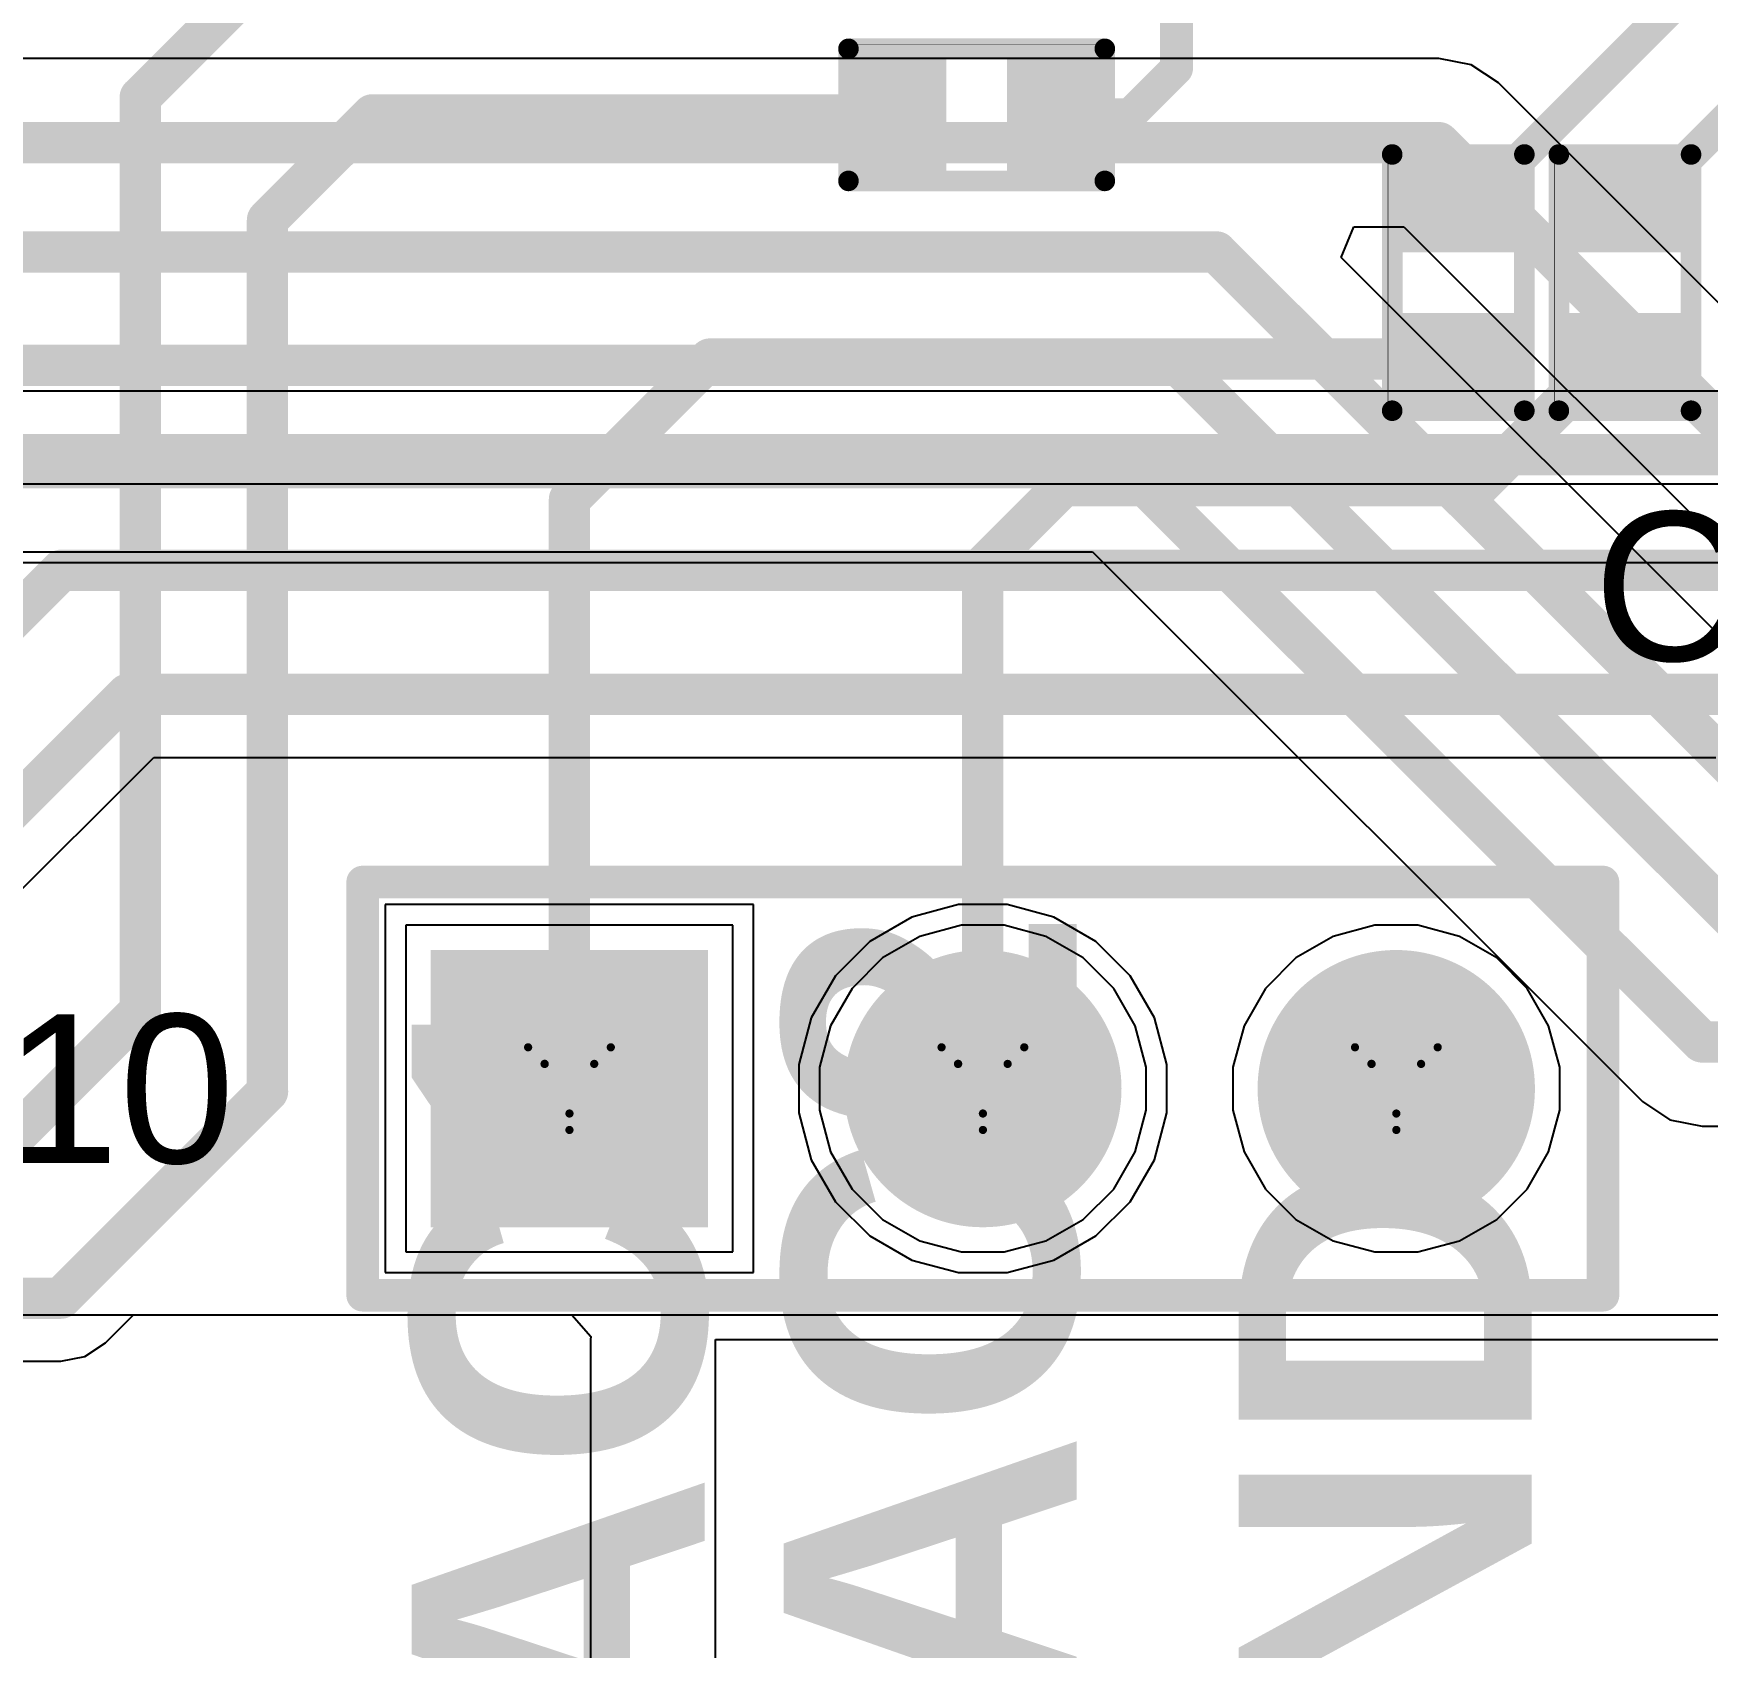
# Model space of a CAD drawing. Header units: inches. Extents: x 0 to 5379, y 0 to 5429.
# Drawn here: x 88.86 to 99.14, y 70.37 to 80.29 of the extents above; entities that cross this region are included whole.
import ezdxf

# ---------------------------------------------------------------- set-up
doc = ezdxf.new("R2010")
doc.units = ezdxf.units.IN
for name, color, linetype in [('Bottom Layer', 5, 'Continuous'), ('Bottom Solder', 6, 'Continuous'), ('Drill Drawing', 1, 'Continuous'), ('GND01', 16, 'Continuous'), ('GND02', 76, 'Continuous'), ('Multi-Layer', 9, 'Continuous'), ('Pad Holes', 156, 'Continuous'), ('PWR', 156, 'Continuous'), ('SIG 01', 90, 'Continuous'), ('Top Layer', 1, 'Continuous'), ('Top Overlay', 2, 'Continuous'), ('Top Paste', 8, 'Continuous'), ('Top Solder', 216, 'Continuous')]:
    doc.layers.add(name, color=color, linetype=linetype)
doc.styles.add('Arial', font='', dxfattribs={"height": 0.2})
doc.styles.add('Arial_Bold', font='', dxfattribs={"height": 0.2})
doc.styles.get('Arial').set_extended_font_data('Arial')
doc.styles.get('Arial_Bold').set_extended_font_data('Arial', bold=True)

# ---------------------------------------------------------------- blocks, each defined once
blk = doc.blocks.new('R___0402_706')
at = {"layer": 'Top Layer'}
for points in [[(-0.699, -0.318), (-0.699, 0.317), (-0.241, 0.317), (-0.241, -0.318)], [(0.241, -0.318), (0.241, 0.317), (0.699, 0.317), (0.699, -0.318)]]:
    blk.add_hatch(color=1, dxfattribs=at).paths.add_polyline_path(points)
at = {"layer": 'Top Paste'}
for points in [[(-0.699, -0.318), (-0.699, 0.317), (-0.241, 0.317), (-0.241, -0.318)], [(0.241, -0.318), (0.241, 0.317), (0.699, 0.317), (0.699, -0.318)]]:
    blk.add_hatch(color=8, dxfattribs=at).paths.add_polyline_path(points)
at = {"layer": 'Top Solder'}
for points in [[(-0.754, -0.373), (-0.754, 0.373), (-0.186, 0.373), (-0.186, -0.373)], [(0.186, -0.373), (0.186, 0.373), (0.754, 0.373), (0.754, -0.373)]]:
    blk.add_hatch(color=216, dxfattribs=at).paths.add_polyline_path(points)
at = {"layer": 'Top Overlay'}
for points in [[(0.787, 0.406, 0.127, 0.127, 0), (-0.787, 0.406, 0.127, 0.127, 0)], [(-0.787, -0.406, 0.127, 0.127, 0), (-0.787, 0.406, 0.127, 0.127, 0)], [(0.787, -0.406, 0.127, 0.127, 0), (0.787, 0.406, 0.127, 0.127, 0)], [(0.787, -0.406, 0.127, 0.127, 0), (-0.787, -0.406, 0.127, 0.127, 0)], [(0.813, -0.432, 0.00323, 0.00323, 0), (-0.813, -0.432, 0.00323, 0.00323, 0)]]:
    blk.add_lwpolyline(points, format="xyseb", dxfattribs=at)
for points in [[(-0.819, 0.406, 0.0635, 0.0635, 1), (-0.756, 0.406, 0.0635, 0.0635, 1)], [(-0.819, 0.406, 0.0635, 0.0635, 1), (-0.756, 0.406, 0.0635, 0.0635, 1)], [(0.756, 0.406, 0.0635, 0.0635, 1), (0.819, 0.406, 0.0635, 0.0635, 1)], [(0.756, 0.406, 0.0635, 0.0635, 1), (0.819, 0.406, 0.0635, 0.0635, 1)], [(-0.819, -0.406, 0.0635, 0.0635, 1), (-0.756, -0.406, 0.0635, 0.0635, 1)], [(-0.819, -0.406, 0.0635, 0.0635, 1), (-0.756, -0.406, 0.0635, 0.0635, 1)], [(0.756, -0.406, 0.0635, 0.0635, 1), (0.819, -0.406, 0.0635, 0.0635, 1)], [(0.756, -0.406, 0.0635, 0.0635, 1), (0.819, -0.406, 0.0635, 0.0635, 1)], [(-0.814, -0.432, 0.00161, 0.00161, 1), (-0.812, -0.432, 0.00161, 0.00161, 1)], [(0.812, -0.432, 0.00161, 0.00161, 1), (0.814, -0.432, 0.00161, 0.00161, 1)]]:
    blk.add_lwpolyline(points, format="xyseb", close=True, dxfattribs=at)
blk = doc.blocks.new('R___0402_709')
at = {"layer": 'Top Layer'}
for points in [[(-0.699, -0.318), (-0.699, 0.317), (-0.241, 0.317), (-0.241, -0.318)], [(0.241, -0.318), (0.241, 0.317), (0.699, 0.317), (0.699, -0.318)]]:
    blk.add_hatch(color=1, dxfattribs=at).paths.add_polyline_path(points)
at = {"layer": 'Top Paste'}
for points in [[(-0.699, -0.318), (-0.699, 0.317), (-0.241, 0.317), (-0.241, -0.318)], [(0.241, -0.318), (0.241, 0.317), (0.699, 0.317), (0.699, -0.318)]]:
    blk.add_hatch(color=8, dxfattribs=at).paths.add_polyline_path(points)
at = {"layer": 'Top Solder'}
for points in [[(-0.754, -0.373), (-0.754, 0.373), (-0.186, 0.373), (-0.186, -0.373)], [(0.186, -0.373), (0.186, 0.373), (0.754, 0.373), (0.754, -0.373)]]:
    blk.add_hatch(color=216, dxfattribs=at).paths.add_polyline_path(points)
at = {"layer": 'Top Overlay'}
for points in [[(0.787, 0.406, 0.127, 0.127, 0), (-0.787, 0.406, 0.127, 0.127, 0)], [(-0.787, -0.406, 0.127, 0.127, 0), (-0.787, 0.406, 0.127, 0.127, 0)], [(0.787, -0.406, 0.127, 0.127, 0), (0.787, 0.406, 0.127, 0.127, 0)], [(0.787, -0.406, 0.127, 0.127, 0), (-0.787, -0.406, 0.127, 0.127, 0)], [(0.813, -0.432, 0.00323, 0.00323, 0), (-0.813, -0.432, 0.00323, 0.00323, 0)]]:
    blk.add_lwpolyline(points, format="xyseb", dxfattribs=at)
for points in [[(-0.819, 0.406, 0.0635, 0.0635, 1), (-0.756, 0.406, 0.0635, 0.0635, 1)], [(-0.819, 0.406, 0.0635, 0.0635, 1), (-0.756, 0.406, 0.0635, 0.0635, 1)], [(0.756, 0.406, 0.0635, 0.0635, 1), (0.819, 0.406, 0.0635, 0.0635, 1)], [(0.756, 0.406, 0.0635, 0.0635, 1), (0.819, 0.406, 0.0635, 0.0635, 1)], [(-0.819, -0.406, 0.0635, 0.0635, 1), (-0.756, -0.406, 0.0635, 0.0635, 1)], [(-0.819, -0.406, 0.0635, 0.0635, 1), (-0.756, -0.406, 0.0635, 0.0635, 1)], [(0.756, -0.406, 0.0635, 0.0635, 1), (0.819, -0.406, 0.0635, 0.0635, 1)], [(0.756, -0.406, 0.0635, 0.0635, 1), (0.819, -0.406, 0.0635, 0.0635, 1)], [(-0.814, -0.432, 0.00161, 0.00161, 1), (-0.812, -0.432, 0.00161, 0.00161, 1)], [(0.812, -0.432, 0.00161, 0.00161, 1), (0.814, -0.432, 0.00161, 0.00161, 1)]]:
    blk.add_lwpolyline(points, format="xyseb", close=True, dxfattribs=at)
blk = doc.blocks.new('R___0402_711')
at = {"layer": 'Top Layer'}
for points in [[(-0.699, -0.318), (-0.699, 0.318), (-0.241, 0.318), (-0.241, -0.318)], [(0.241, -0.318), (0.241, 0.318), (0.699, 0.318), (0.699, -0.318)]]:
    blk.add_hatch(color=1, dxfattribs=at).paths.add_polyline_path(points)
at = {"layer": 'Top Paste'}
for points in [[(-0.699, -0.318), (-0.699, 0.318), (-0.241, 0.318), (-0.241, -0.318)], [(0.241, -0.318), (0.241, 0.318), (0.699, 0.318), (0.699, -0.318)]]:
    blk.add_hatch(color=8, dxfattribs=at).paths.add_polyline_path(points)
at = {"layer": 'Top Solder'}
for points in [[(-0.754, -0.373), (-0.754, 0.373), (-0.186, 0.373), (-0.186, -0.373)], [(0.186, -0.373), (0.186, 0.373), (0.754, 0.373), (0.754, -0.373)]]:
    blk.add_hatch(color=216, dxfattribs=at).paths.add_polyline_path(points)
at = {"layer": 'Top Overlay'}
for points in [[(0.787, 0.406, 0.127, 0.127, 0), (-0.787, 0.406, 0.127, 0.127, 0)], [(-0.787, 0.406, 0.127, 0.127, 0), (-0.787, -0.406, 0.127, 0.127, 0)], [(0.787, 0.406, 0.127, 0.127, 0), (0.787, -0.406, 0.127, 0.127, 0)], [(0.787, -0.406, 0.127, 0.127, 0), (-0.787, -0.406, 0.127, 0.127, 0)], [(0.813, -0.432, 0.00323, 0.00323, 0), (-0.813, -0.432, 0.00323, 0.00323, 0)]]:
    blk.add_lwpolyline(points, format="xyseb", dxfattribs=at)
for points in [[(-0.819, 0.406, 0.0635, 0.0635, 1), (-0.756, 0.406, 0.0635, 0.0635, 1)], [(-0.819, 0.406, 0.0635, 0.0635, 1), (-0.756, 0.406, 0.0635, 0.0635, 1)], [(0.756, 0.406, 0.0635, 0.0635, 1), (0.819, 0.406, 0.0635, 0.0635, 1)], [(0.756, 0.406, 0.0635, 0.0635, 1), (0.819, 0.406, 0.0635, 0.0635, 1)], [(-0.819, -0.406, 0.0635, 0.0635, 1), (-0.756, -0.406, 0.0635, 0.0635, 1)], [(-0.819, -0.406, 0.0635, 0.0635, 1), (-0.756, -0.406, 0.0635, 0.0635, 1)], [(0.756, -0.406, 0.0635, 0.0635, 1), (0.819, -0.406, 0.0635, 0.0635, 1)], [(0.756, -0.406, 0.0635, 0.0635, 1), (0.819, -0.406, 0.0635, 0.0635, 1)], [(-0.814, -0.432, 0.00161, 0.00161, 1), (-0.812, -0.432, 0.00161, 0.00161, 1)], [(0.812, -0.432, 0.00161, 0.00161, 1), (0.814, -0.432, 0.00161, 0.00161, 1)]]:
    blk.add_lwpolyline(points, format="xyseb", close=True, dxfattribs=at)
blk = doc.blocks.new('HDR1X3__825')
at = {"layer": 'Bottom Layer'}
blk.add_hatch(color=5, dxfattribs=at).paths.add_polyline_path([(-0.75, 0.75), (0.75, 0.75), (0.75, -0.75), (-0.75, -0.75)])
h = blk.add_hatch(color=5, dxfattribs=at)
edge = h.paths.add_edge_path()
edge.add_arc((2.54, 0), 0.75, 0, 360)
h = blk.add_hatch(color=5, dxfattribs=at)
edge = h.paths.add_edge_path()
edge.add_arc((5.08, 0), 0.75, 0, 360)
at = {"layer": 'Bottom Solder'}
blk.add_hatch(color=6, dxfattribs=at).paths.add_polyline_path([(-0.852, 0.852), (0.852, 0.852), (0.852, -0.852), (-0.852, -0.852)])
h = blk.add_hatch(color=6, dxfattribs=at)
edge = h.paths.add_edge_path()
edge.add_arc((2.54, 0), 0.852, 0, 360)
h = blk.add_hatch(color=6, dxfattribs=at)
edge = h.paths.add_edge_path()
edge.add_arc((5.08, 0), 0.852, 0, 360)
at = {"layer": 'GND01'}
blk.add_hatch(color=16, dxfattribs=at).paths.add_polyline_path([(-0.75, 0.75), (0.75, 0.75), (0.75, -0.75), (-0.75, -0.75)])
h = blk.add_hatch(color=16, dxfattribs=at)
edge = h.paths.add_edge_path()
edge.add_arc((2.54, 0), 0.75, 0, 360)
h = blk.add_hatch(color=16, dxfattribs=at)
edge = h.paths.add_edge_path()
edge.add_arc((5.08, 0), 0.75, 0, 360)
at = {"layer": 'GND02'}
blk.add_hatch(color=76, dxfattribs=at).paths.add_polyline_path([(-0.75, 0.75), (0.75, 0.75), (0.75, -0.75), (-0.75, -0.75)])
h = blk.add_hatch(color=76, dxfattribs=at)
edge = h.paths.add_edge_path()
edge.add_arc((2.54, 0), 0.75, 0, 360)
h = blk.add_hatch(color=76, dxfattribs=at)
edge = h.paths.add_edge_path()
edge.add_arc((5.08, 0), 0.75, 0, 360)
at = {"layer": 'Multi-Layer'}
blk.add_hatch(color=9, dxfattribs=at).paths.add_polyline_path([(-0.75, 0.75), (0.75, 0.75), (0.75, -0.75), (-0.75, -0.75)])
h = blk.add_hatch(color=9, dxfattribs=at)
edge = h.paths.add_edge_path()
edge.add_arc((2.54, 0), 0.75, 0, 360)
h = blk.add_hatch(color=9, dxfattribs=at)
edge = h.paths.add_edge_path()
edge.add_arc((5.08, 0), 0.75, 0, 360)
at = {"layer": 'Pad Holes'}
h = blk.add_hatch(color=7, dxfattribs=at)
edge = h.paths.add_edge_path()
edge.add_arc((0, 0), 0.45, 0, 360)
h = blk.add_hatch(color=7, dxfattribs=at)
edge = h.paths.add_edge_path()
edge.add_arc((2.54, 0), 0.45, 0, 360)
h = blk.add_hatch(color=7, dxfattribs=at)
edge = h.paths.add_edge_path()
edge.add_arc((5.08, 0), 0.45, 0, 360)
at = {"layer": 'PWR'}
blk.add_hatch(color=156, dxfattribs=at).paths.add_polyline_path([(-0.75, 0.75), (0.75, 0.75), (0.75, -0.75), (-0.75, -0.75)])
h = blk.add_hatch(color=156, dxfattribs=at)
edge = h.paths.add_edge_path()
edge.add_arc((2.54, 0), 0.75, 0, 360)
h = blk.add_hatch(color=156, dxfattribs=at)
edge = h.paths.add_edge_path()
edge.add_arc((5.08, 0), 0.75, 0, 360)
at = {"layer": 'SIG 01'}
blk.add_hatch(color=90, dxfattribs=at).paths.add_polyline_path([(-0.75, 0.75), (0.75, 0.75), (0.75, -0.75), (-0.75, -0.75)])
h = blk.add_hatch(color=90, dxfattribs=at)
edge = h.paths.add_edge_path()
edge.add_arc((2.54, 0), 0.75, 0, 360)
h = blk.add_hatch(color=90, dxfattribs=at)
edge = h.paths.add_edge_path()
edge.add_arc((5.08, 0), 0.75, 0, 360)
at = {"layer": 'Top Layer'}
blk.add_hatch(color=1, dxfattribs=at).paths.add_polyline_path([(-0.75, 0.75), (0.75, 0.75), (0.75, -0.75), (-0.75, -0.75)])
h = blk.add_hatch(color=1, dxfattribs=at)
edge = h.paths.add_edge_path()
edge.add_arc((2.54, 0), 0.75, 0, 360)
h = blk.add_hatch(color=1, dxfattribs=at)
edge = h.paths.add_edge_path()
edge.add_arc((5.08, 0), 0.75, 0, 360)
at = {"layer": 'Top Solder'}
blk.add_hatch(color=216, dxfattribs=at).paths.add_polyline_path([(-0.852, 0.852), (0.852, 0.852), (0.852, -0.852), (-0.852, -0.852)])
h = blk.add_hatch(color=216, dxfattribs=at)
edge = h.paths.add_edge_path()
edge.add_arc((2.54, 0), 0.852, 0, 360)
h = blk.add_hatch(color=216, dxfattribs=at)
edge = h.paths.add_edge_path()
edge.add_arc((5.08, 0), 0.852, 0, 360)
at = {"layer": 'Top Overlay'}
for points in [[(-1.27, 1.27, 0.2, 0.2, 0), (6.35, 1.27, 0.2, 0.2, 0)], [(-1.27, -1.27, 0.2, 0.2, 0), (-1.27, 1.27, 0.2, 0.2, 0)], [(6.35, -1.27, 0.2, 0.2, 0), (6.35, 1.27, 0.2, 0.2, 0)], [(-1.27, -1.27, 0.2, 0.2, 0), (6.35, -1.27, 0.2, 0.2, 0)]]:
    blk.add_lwpolyline(points, format="xyseb", dxfattribs=at)
for points in [[(-1.32, 1.27, 0.1, 0.1, 1), (-1.22, 1.27, 0.1, 0.1, 1)], [(-1.32, 1.27, 0.1, 0.1, 1), (-1.22, 1.27, 0.1, 0.1, 1)], [(6.3, 1.27, 0.1, 0.1, 1), (6.4, 1.27, 0.1, 0.1, 1)], [(6.3, 1.27, 0.1, 0.1, 1), (6.4, 1.27, 0.1, 0.1, 1)], [(-1.32, -1.27, 0.1, 0.1, 1), (-1.22, -1.27, 0.1, 0.1, 1)], [(-1.32, -1.27, 0.1, 0.1, 1), (-1.22, -1.27, 0.1, 0.1, 1)], [(6.3, -1.27, 0.1, 0.1, 1), (6.4, -1.27, 0.1, 0.1, 1)], [(6.3, -1.27, 0.1, 0.1, 1), (6.4, -1.27, 0.1, 0.1, 1)]]:
    blk.add_lwpolyline(points, format="xyseb", close=True, dxfattribs=at)

msp = doc.modelspace()

# ---------------------------------------------------------------- linework, layer by layer
at = {"layer": 'Bottom Layer'}
for p, q in [((99.849, 78.091), (88.65, 78.091)), ((86.914, 73.157), (89.598, 75.841)), ((89.598, 75.841), (99.196, 75.841)), ((93.156, 74.809), (91.148, 74.809)), ((91.148, 74.809), (91.148, 72.801)), ((93.156, 72.801), (93.156, 74.809)), ((94.56, 74.809), (94.305, 74.74)), ((94.824, 74.809), (94.56, 74.809)), ((95.08, 74.74), (94.824, 74.809)), ((94.305, 74.74), (94.076, 74.608)), ((95.309, 74.608), (95.08, 74.74)), ((94.076, 74.608), (93.889, 74.421)), ((95.496, 74.421), (95.309, 74.608)), ((93.889, 74.421), (93.757, 74.192)), ((95.628, 74.192), (95.496, 74.421)), ((93.757, 74.192), (93.688, 73.937)), ((95.696, 73.937), (95.628, 74.192)), ((93.688, 73.937), (93.688, 73.673)), ((95.696, 73.673), (95.696, 73.937)), ((93.688, 73.673), (93.757, 73.417)), ((95.628, 73.417), (95.696, 73.673)), ((93.757, 73.417), (93.889, 73.188)), ((95.496, 73.188), (95.628, 73.417)), ((93.889, 73.188), (94.076, 73.001)), ((95.309, 73.001), (95.496, 73.188)), ((94.076, 73.001), (94.305, 72.869)), ((95.08, 72.869), (95.309, 73.001)), ((94.305, 72.869), (94.56, 72.801)), ((94.824, 72.801), (95.08, 72.869)), ((91.148, 72.801), (93.156, 72.801)), ((94.56, 72.801), (94.824, 72.801))]:
    msp.add_line(p, q, dxfattribs=at)
for points in [[(88.65, 77.702, 0.254, 0.254, 0), (100.01, 77.702, 0.254, 0.254, 0)], [(86.131, 74.092, 0.254, 0.254, 0), (89.031, 76.991, 0.254, 0.254, 0)], [(89.031, 76.991, 0.254, 0.254, 0), (100.373, 76.991, 0.254, 0.254, 0)], [(86.639, 73.431, 0.254, 0.254, 0), (89.437, 76.229, 0.254, 0.254, 0)], [(89.437, 76.229, 0.254, 0.254, 0), (100.611, 76.229, 0.254, 0.254, 0)]]:
    msp.add_lwpolyline(points, format="xyseb", dxfattribs=at)
for points in [[(88.967, 76.991, 0.127, 0.127, 1), (89.094, 76.991, 0.127, 0.127, 1)], [(88.967, 76.991, 0.127, 0.127, 1), (89.094, 76.991, 0.127, 0.127, 1)], [(89.374, 76.229, 0.127, 0.127, 1), (89.501, 76.229, 0.127, 0.127, 1)], [(89.374, 76.229, 0.127, 0.127, 1), (89.501, 76.229, 0.127, 0.127, 1)]]:
    msp.add_lwpolyline(points, format="xyseb", close=True, dxfattribs=at)
at = {"layer": 'Drill Drawing'}
for points in [[(91.898, 74.059, 0.0508, 0.0508, 0), (92.406, 74.059, 0.0508, 0.0508, 0)], [(91.898, 74.059, 0.0508, 0.0508, 0), (92.152, 73.551, 0.0508, 0.0508, 0)], [(92.152, 73.551, 0.0508, 0.0508, 0), (92.406, 74.059, 0.0508, 0.0508, 0)], [(94.438, 74.059, 0.0508, 0.0508, 0), (94.946, 74.059, 0.0508, 0.0508, 0)], [(94.438, 74.059, 0.0508, 0.0508, 0), (94.692, 73.551, 0.0508, 0.0508, 0)], [(94.692, 73.551, 0.0508, 0.0508, 0), (94.946, 74.059, 0.0508, 0.0508, 0)], [(96.978, 74.059, 0.0508, 0.0508, 0), (97.486, 74.059, 0.0508, 0.0508, 0)], [(96.978, 74.059, 0.0508, 0.0508, 0), (97.232, 73.551, 0.0508, 0.0508, 0)], [(97.232, 73.551, 0.0508, 0.0508, 0), (97.486, 74.059, 0.0508, 0.0508, 0)], [(92, 73.957, 0.0508, 0.0508, 0), (92.305, 73.957, 0.0508, 0.0508, 0)], [(92, 73.957, 0.0508, 0.0508, 0), (92.152, 73.652, 0.0508, 0.0508, 0)], [(92.152, 73.652, 0.0508, 0.0508, 0), (92.305, 73.957, 0.0508, 0.0508, 0)], [(94.54, 73.957, 0.0508, 0.0508, 0), (94.845, 73.957, 0.0508, 0.0508, 0)], [(94.54, 73.957, 0.0508, 0.0508, 0), (94.692, 73.652, 0.0508, 0.0508, 0)], [(94.692, 73.652, 0.0508, 0.0508, 0), (94.845, 73.957, 0.0508, 0.0508, 0)], [(97.08, 73.957, 0.0508, 0.0508, 0), (97.385, 73.957, 0.0508, 0.0508, 0)], [(97.08, 73.957, 0.0508, 0.0508, 0), (97.232, 73.652, 0.0508, 0.0508, 0)], [(97.232, 73.652, 0.0508, 0.0508, 0), (97.385, 73.957, 0.0508, 0.0508, 0)]]:
    msp.add_lwpolyline(points, format="xyseb", dxfattribs=at)
for points in [[(91.886, 74.059, 0.0254, 0.0254, 1), (91.911, 74.059, 0.0254, 0.0254, 1)], [(91.886, 74.059, 0.0254, 0.0254, 1), (91.911, 74.059, 0.0254, 0.0254, 1)], [(92.394, 74.059, 0.0254, 0.0254, 1), (92.419, 74.059, 0.0254, 0.0254, 1)], [(92.394, 74.059, 0.0254, 0.0254, 1), (92.419, 74.059, 0.0254, 0.0254, 1)], [(94.426, 74.059, 0.0254, 0.0254, 1), (94.451, 74.059, 0.0254, 0.0254, 1)], [(94.426, 74.059, 0.0254, 0.0254, 1), (94.451, 74.059, 0.0254, 0.0254, 1)], [(94.934, 74.059, 0.0254, 0.0254, 1), (94.959, 74.059, 0.0254, 0.0254, 1)], [(94.934, 74.059, 0.0254, 0.0254, 1), (94.959, 74.059, 0.0254, 0.0254, 1)], [(96.966, 74.059, 0.0254, 0.0254, 1), (96.991, 74.059, 0.0254, 0.0254, 1)], [(96.966, 74.059, 0.0254, 0.0254, 1), (96.991, 74.059, 0.0254, 0.0254, 1)], [(97.474, 74.059, 0.0254, 0.0254, 1), (97.499, 74.059, 0.0254, 0.0254, 1)], [(97.474, 74.059, 0.0254, 0.0254, 1), (97.499, 74.059, 0.0254, 0.0254, 1)], [(91.987, 73.957, 0.0254, 0.0254, 1), (92.013, 73.957, 0.0254, 0.0254, 1)], [(91.987, 73.957, 0.0254, 0.0254, 1), (92.013, 73.957, 0.0254, 0.0254, 1)], [(92.292, 73.957, 0.0254, 0.0254, 1), (92.317, 73.957, 0.0254, 0.0254, 1)], [(92.292, 73.957, 0.0254, 0.0254, 1), (92.317, 73.957, 0.0254, 0.0254, 1)], [(94.527, 73.957, 0.0254, 0.0254, 1), (94.553, 73.957, 0.0254, 0.0254, 1)], [(94.527, 73.957, 0.0254, 0.0254, 1), (94.553, 73.957, 0.0254, 0.0254, 1)], [(94.832, 73.957, 0.0254, 0.0254, 1), (94.857, 73.957, 0.0254, 0.0254, 1)], [(94.832, 73.957, 0.0254, 0.0254, 1), (94.857, 73.957, 0.0254, 0.0254, 1)], [(97.067, 73.957, 0.0254, 0.0254, 1), (97.093, 73.957, 0.0254, 0.0254, 1)], [(97.067, 73.957, 0.0254, 0.0254, 1), (97.093, 73.957, 0.0254, 0.0254, 1)], [(97.372, 73.957, 0.0254, 0.0254, 1), (97.397, 73.957, 0.0254, 0.0254, 1)], [(97.372, 73.957, 0.0254, 0.0254, 1), (97.397, 73.957, 0.0254, 0.0254, 1)], [(92.14, 73.652, 0.0254, 0.0254, 1), (92.165, 73.652, 0.0254, 0.0254, 1)], [(92.14, 73.652, 0.0254, 0.0254, 1), (92.165, 73.652, 0.0254, 0.0254, 1)], [(94.68, 73.652, 0.0254, 0.0254, 1), (94.705, 73.652, 0.0254, 0.0254, 1)], [(94.68, 73.652, 0.0254, 0.0254, 1), (94.705, 73.652, 0.0254, 0.0254, 1)], [(97.22, 73.652, 0.0254, 0.0254, 1), (97.245, 73.652, 0.0254, 0.0254, 1)], [(97.22, 73.652, 0.0254, 0.0254, 1), (97.245, 73.652, 0.0254, 0.0254, 1)], [(92.14, 73.551, 0.0254, 0.0254, 1), (92.165, 73.551, 0.0254, 0.0254, 1)], [(92.14, 73.551, 0.0254, 0.0254, 1), (92.165, 73.551, 0.0254, 0.0254, 1)], [(94.68, 73.551, 0.0254, 0.0254, 1), (94.705, 73.551, 0.0254, 0.0254, 1)], [(94.68, 73.551, 0.0254, 0.0254, 1), (94.705, 73.551, 0.0254, 0.0254, 1)], [(97.22, 73.551, 0.0254, 0.0254, 1), (97.245, 73.551, 0.0254, 0.0254, 1)], [(97.22, 73.551, 0.0254, 0.0254, 1), (97.245, 73.551, 0.0254, 0.0254, 1)]]:
    msp.add_lwpolyline(points, format="xyseb", close=True, dxfattribs=at)
at = {"layer": 'GND01'}
for p, q in [((93.156, 74.809), (91.148, 74.809)), ((91.148, 74.809), (91.148, 72.801)), ((93.156, 72.801), (93.156, 74.809)), ((94.56, 74.809), (94.305, 74.74)), ((94.824, 74.809), (94.56, 74.809)), ((95.08, 74.74), (94.824, 74.809)), ((94.305, 74.74), (94.076, 74.608)), ((95.309, 74.608), (95.08, 74.74)), ((94.076, 74.608), (93.889, 74.421)), ((95.496, 74.421), (95.309, 74.608)), ((93.889, 74.421), (93.757, 74.192)), ((95.628, 74.192), (95.496, 74.421)), ((93.757, 74.192), (93.688, 73.937)), ((95.696, 73.937), (95.628, 74.192)), ((93.688, 73.937), (93.688, 73.673)), ((95.696, 73.673), (95.696, 73.937)), ((93.688, 73.673), (93.757, 73.417)), ((95.628, 73.417), (95.696, 73.673)), ((93.757, 73.417), (93.889, 73.188)), ((95.496, 73.188), (95.628, 73.417)), ((93.889, 73.188), (94.076, 73.001)), ((95.309, 73.001), (95.496, 73.188)), ((94.076, 73.001), (94.305, 72.869)), ((95.08, 72.869), (95.309, 73.001)), ((94.305, 72.869), (94.56, 72.801)), ((94.824, 72.801), (95.08, 72.869)), ((91.148, 72.801), (93.156, 72.801)), ((94.56, 72.801), (94.824, 72.801))]:
    msp.add_line(p, q, dxfattribs=at)
at = {"layer": 'GND02'}
for p, q in [((93.156, 74.809), (91.148, 74.809)), ((91.148, 74.809), (91.148, 72.801)), ((93.156, 72.801), (93.156, 74.809)), ((94.56, 74.809), (94.305, 74.74)), ((94.824, 74.809), (94.56, 74.809)), ((95.08, 74.74), (94.824, 74.809)), ((94.305, 74.74), (94.076, 74.608)), ((95.309, 74.608), (95.08, 74.74)), ((94.076, 74.608), (93.889, 74.421)), ((95.496, 74.421), (95.309, 74.608)), ((93.889, 74.421), (93.757, 74.192)), ((95.628, 74.192), (95.496, 74.421)), ((93.757, 74.192), (93.688, 73.937)), ((95.696, 73.937), (95.628, 74.192)), ((93.688, 73.937), (93.688, 73.673)), ((95.696, 73.673), (95.696, 73.937)), ((93.688, 73.673), (93.757, 73.417)), ((95.628, 73.417), (95.696, 73.673)), ((93.757, 73.417), (93.889, 73.188)), ((95.496, 73.188), (95.628, 73.417)), ((93.889, 73.188), (94.076, 73.001)), ((95.309, 73.001), (95.496, 73.188)), ((94.076, 73.001), (94.305, 72.869)), ((95.08, 72.869), (95.309, 73.001)), ((94.305, 72.869), (94.56, 72.801)), ((94.824, 72.801), (95.08, 72.869)), ((91.148, 72.801), (93.156, 72.801)), ((94.56, 72.801), (94.824, 72.801))]:
    msp.add_line(p, q, dxfattribs=at)
at = {"layer": 'PWR'}
for p, q in [((109.822, 77.521), (60.071, 77.521)), ((80.185, 77.038), (103.462, 77.038)), ((93.156, 74.809), (91.148, 74.809)), ((91.148, 74.809), (91.148, 72.801)), ((93.156, 72.801), (93.156, 74.809)), ((94.56, 74.809), (94.305, 74.74)), ((94.824, 74.809), (94.56, 74.809)), ((95.08, 74.74), (94.824, 74.809)), ((97.1, 74.809), (96.845, 74.74)), ((97.364, 74.809), (97.1, 74.809)), ((97.62, 74.74), (97.364, 74.809)), ((94.305, 74.74), (94.076, 74.608)), ((95.309, 74.608), (95.08, 74.74)), ((96.845, 74.74), (96.616, 74.608)), ((97.849, 74.608), (97.62, 74.74)), ((94.076, 74.608), (93.889, 74.421)), ((95.496, 74.421), (95.309, 74.608)), ((96.616, 74.608), (96.429, 74.421)), ((98.036, 74.421), (97.849, 74.608)), ((93.889, 74.421), (93.757, 74.192)), ((95.628, 74.192), (95.496, 74.421)), ((96.429, 74.421), (96.297, 74.192)), ((98.168, 74.192), (98.036, 74.421)), ((93.757, 74.192), (93.688, 73.937)), ((95.696, 73.937), (95.628, 74.192)), ((96.297, 74.192), (96.228, 73.937)), ((98.236, 73.937), (98.168, 74.192)), ((93.688, 73.937), (93.688, 73.673)), ((95.696, 73.673), (95.696, 73.937)), ((96.228, 73.937), (96.228, 73.673)), ((98.236, 73.673), (98.236, 73.937)), ((93.688, 73.673), (93.757, 73.417)), ((95.628, 73.417), (95.696, 73.673)), ((96.228, 73.673), (96.297, 73.417)), ((98.168, 73.417), (98.236, 73.673)), ((93.757, 73.417), (93.889, 73.188)), ((95.496, 73.188), (95.628, 73.417)), ((96.297, 73.417), (96.429, 73.188)), ((98.036, 73.188), (98.168, 73.417)), ((93.889, 73.188), (94.076, 73.001)), ((95.309, 73.001), (95.496, 73.188)), ((96.429, 73.188), (96.616, 73.001)), ((97.849, 73.001), (98.036, 73.188)), ((94.076, 73.001), (94.305, 72.869)), ((95.08, 72.869), (95.309, 73.001)), ((96.616, 73.001), (96.845, 72.869)), ((97.62, 72.869), (97.849, 73.001)), ((94.305, 72.869), (94.56, 72.801)), ((94.824, 72.801), (95.08, 72.869)), ((96.845, 72.869), (97.1, 72.801)), ((97.364, 72.801), (97.62, 72.869)), ((91.148, 72.801), (93.156, 72.801)), ((94.56, 72.801), (94.824, 72.801)), ((97.1, 72.801), (97.364, 72.801))]:
    msp.add_line(p, q, dxfattribs=at)
at = {"layer": 'SIG 01'}
for p, q in [((97.494, 80.137), (60.632, 80.137)), ((97.692, 80.098), (97.494, 80.137)), ((97.86, 79.986), (97.692, 80.098)), ((102.29, 75.556), (97.86, 79.986)), ((96.893, 78.914), (96.971, 79.101)), ((96.971, 79.101), (97.279, 79.101)), ((97.279, 79.101), (100.327, 76.054)), ((99.839, 75.968), (96.893, 78.914)), ((80.321, 77.104), (95.366, 77.104)), ((95.366, 77.104), (98.745, 73.726)), ((93.283, 74.936), (91.021, 74.936)), ((91.021, 74.936), (91.021, 72.674)), ((93.283, 72.674), (93.283, 74.936)), ((94.543, 74.936), (94.256, 74.859)), ((94.841, 74.936), (94.543, 74.936)), ((95.129, 74.859), (94.841, 74.936)), ((94.256, 74.859), (93.998, 74.71)), ((95.387, 74.71), (95.129, 74.859)), ((93.998, 74.71), (93.787, 74.499)), ((95.597, 74.499), (95.387, 74.71)), ((93.787, 74.499), (93.638, 74.241)), ((95.746, 74.241), (95.597, 74.499)), ((93.638, 74.241), (93.561, 73.954)), ((95.823, 73.954), (95.746, 74.241)), ((93.561, 73.954), (93.561, 73.656)), ((95.823, 73.656), (95.823, 73.954)), ((93.561, 73.656), (93.638, 73.368)), ((95.746, 73.368), (95.823, 73.656)), ((98.745, 73.726), (98.913, 73.613)), ((98.913, 73.613), (99.111, 73.574)), ((99.111, 73.574), (100.331, 73.574)), ((93.638, 73.368), (93.787, 73.11)), ((95.597, 73.11), (95.746, 73.368)), ((93.787, 73.11), (93.998, 72.9)), ((95.387, 72.9), (95.597, 73.11)), ((93.998, 72.9), (94.256, 72.751)), ((95.129, 72.751), (95.387, 72.9)), ((94.256, 72.751), (94.543, 72.674)), ((94.841, 72.674), (95.129, 72.751)), ((91.021, 72.674), (93.283, 72.674)), ((94.543, 72.674), (94.841, 72.674))]:
    msp.add_line(p, q, dxfattribs=at)
for points in [[(60.632, 79.619, 0.254, 0.254, 0), (97.494, 79.619, 0.254, 0.254, 0)], [(97.494, 79.619, 0.254, 0.254, 0), (101.924, 75.189, 0.254, 0.254, 0)], [(62.107, 78.947, 0.254, 0.254, 0), (96.127, 78.947, 0.254, 0.254, 0)], [(96.127, 78.947, 0.254, 0.254, 0), (99.662, 75.413, 0.254, 0.254, 0)], [(67.456, 78.251, 0.254, 0.254, 0), (95.894, 78.251, 0.254, 0.254, 0)], [(95.894, 78.251, 0.254, 0.254, 0), (99.438, 74.708, 0.254, 0.254, 0)], [(77.382, 77.622, 0.254, 0.254, 0), (95.58, 77.622, 0.254, 0.254, 0)], [(95.58, 77.622, 0.254, 0.254, 0), (99.111, 74.092, 0.254, 0.254, 0)], [(99.111, 74.092, 0.254, 0.254, 0), (100.331, 74.092, 0.254, 0.254, 0)]]:
    msp.add_lwpolyline(points, format="xyseb", dxfattribs=at)
for points in [[(97.43, 79.619, 0.127, 0.127, 1), (97.557, 79.619, 0.127, 0.127, 1)], [(97.43, 79.619, 0.127, 0.127, 1), (97.557, 79.619, 0.127, 0.127, 1)], [(96.064, 78.947, 0.127, 0.127, 1), (96.191, 78.947, 0.127, 0.127, 1)], [(96.064, 78.947, 0.127, 0.127, 1), (96.191, 78.947, 0.127, 0.127, 1)], [(95.831, 78.251, 0.127, 0.127, 1), (95.958, 78.251, 0.127, 0.127, 1)], [(95.831, 78.251, 0.127, 0.127, 1), (95.958, 78.251, 0.127, 0.127, 1)], [(95.517, 77.622, 0.127, 0.127, 1), (95.644, 77.622, 0.127, 0.127, 1)], [(95.517, 77.622, 0.127, 0.127, 1), (95.644, 77.622, 0.127, 0.127, 1)], [(99.047, 74.092, 0.127, 0.127, 1), (99.174, 74.092, 0.127, 0.127, 1)], [(99.047, 74.092, 0.127, 0.127, 1), (99.174, 74.092, 0.127, 0.127, 1)]]:
    msp.add_lwpolyline(points, format="xyseb", close=True, dxfattribs=at)
at = {"layer": 'Top Layer'}
for p, q in [((0.381, 72.415), (350, 72.415)), ((89.302, 72.242), (89.475, 72.415)), ((89.475, 72.415), (92.166, 72.415)), ((92.166, 72.415), (92.283, 72.282)), ((89.176, 72.158), (89.302, 72.242)), ((92.283, 72.282), (92.281, 72.263)), ((92.281, 72.263), (92.281, 64.948)), ((93.049, 72.227), (93.049, 72.263)), ((93.049, 72.263), (118.999, 72.263)), ((93.049, 64.998), (93.049, 72.227)), ((67.04, 72.129), (89.027, 72.129)), ((89.027, 72.129), (89.176, 72.158))]:
    msp.add_line(p, q, dxfattribs=at)
for points in [[(97.702, 79.229, 0.203, 0.203, 0), (99.768, 81.295, 0.203, 0.203, 0)], [(89.516, 79.898, 0.254, 0.254, 0), (90.408, 80.791, 0.254, 0.254, 0)], [(95.881, 80.074, 0.203, 0.203, 0), (95.881, 80.754, 0.203, 0.203, 0)], [(98.726, 79.229, 0.203, 0.203, 0), (100.268, 80.771, 0.203, 0.203, 0)], [(95.597, 79.79, 0.203, 0.203, 0), (95.881, 80.074, 0.203, 0.203, 0)], [(89.516, 74.283, 0.254, 0.254, 0), (89.516, 79.898, 0.254, 0.254, 0)], [(90.297, 79.144, 0.254, 0.254, 0), (90.943, 79.79, 0.254, 0.254, 0)], [(90.943, 79.79, 0.254, 0.254, 0), (94.184, 79.79, 0.254, 0.254, 0)], [(95.124, 79.79, 0.203, 0.203, 0), (95.597, 79.79, 0.203, 0.203, 0)], [(98.637, 79.229, 0.203, 0.203, 0), (98.726, 79.229, 0.203, 0.203, 0)], [(90.297, 73.787, 0.254, 0.254, 0), (90.297, 79.144, 0.254, 0.254, 0)], [(92.152, 77.426, 0.254, 0.254, 0), (93.016, 78.289, 0.254, 0.254, 0)], [(93.016, 78.289, 0.254, 0.254, 0), (97.613, 78.289, 0.254, 0.254, 0)], [(98.536, 78.188, 0.254, 0.254, 0), (98.637, 78.289, 0.254, 0.254, 0)], [(97.739, 77.51, 0.254, 0.254, 0), (98.417, 78.188, 0.254, 0.254, 0)], [(98.417, 78.188, 0.254, 0.254, 0), (98.536, 78.188, 0.254, 0.254, 0)], [(92.152, 73.805, 0.254, 0.254, 0), (92.152, 77.426, 0.254, 0.254, 0)], [(94.692, 77.014, 0.254, 0.254, 0), (95.188, 77.51, 0.254, 0.254, 0)], [(95.188, 77.51, 0.254, 0.254, 0), (97.739, 77.51, 0.254, 0.254, 0)], [(94.692, 73.805, 0.254, 0.254, 0), (94.692, 77.014, 0.254, 0.254, 0)], [(88.384, 73.151, 0.254, 0.254, 0), (89.516, 74.283, 0.254, 0.254, 0)], [(89.027, 72.517, 0.254, 0.254, 0), (90.297, 73.787, 0.254, 0.254, 0)], [(67.04, 72.517, 0.254, 0.254, 0), (89.027, 72.517, 0.254, 0.254, 0)]]:
    msp.add_lwpolyline(points, format="xyseb", dxfattribs=at)
for points in [[(95.83, 80.074, 0.102, 0.102, 1), (95.932, 80.074, 0.102, 0.102, 1)], [(95.83, 80.074, 0.102, 0.102, 1), (95.932, 80.074, 0.102, 0.102, 1)], [(89.452, 79.898, 0.127, 0.127, 1), (89.579, 79.898, 0.127, 0.127, 1)], [(89.452, 79.898, 0.127, 0.127, 1), (89.579, 79.898, 0.127, 0.127, 1)], [(90.879, 79.79, 0.127, 0.127, 1), (91.006, 79.79, 0.127, 0.127, 1)], [(90.879, 79.79, 0.127, 0.127, 1), (91.006, 79.79, 0.127, 0.127, 1)], [(94.121, 79.79, 0.127, 0.127, 1), (94.248, 79.79, 0.127, 0.127, 1)], [(95.073, 79.79, 0.102, 0.102, 1), (95.175, 79.79, 0.102, 0.102, 1)], [(95.547, 79.79, 0.102, 0.102, 1), (95.648, 79.79, 0.102, 0.102, 1)], [(95.547, 79.79, 0.102, 0.102, 1), (95.648, 79.79, 0.102, 0.102, 1)], [(97.651, 79.229, 0.102, 0.102, 1), (97.753, 79.229, 0.102, 0.102, 1)], [(98.587, 79.229, 0.102, 0.102, 1), (98.688, 79.229, 0.102, 0.102, 1)], [(98.676, 79.229, 0.102, 0.102, 1), (98.777, 79.229, 0.102, 0.102, 1)], [(98.676, 79.229, 0.102, 0.102, 1), (98.777, 79.229, 0.102, 0.102, 1)], [(90.234, 79.144, 0.127, 0.127, 1), (90.361, 79.144, 0.127, 0.127, 1)], [(90.234, 79.144, 0.127, 0.127, 1), (90.361, 79.144, 0.127, 0.127, 1)], [(92.952, 78.289, 0.127, 0.127, 1), (93.079, 78.289, 0.127, 0.127, 1)], [(92.952, 78.289, 0.127, 0.127, 1), (93.079, 78.289, 0.127, 0.127, 1)], [(97.55, 78.289, 0.127, 0.127, 1), (97.677, 78.289, 0.127, 0.127, 1)], [(98.574, 78.289, 0.127, 0.127, 1), (98.701, 78.289, 0.127, 0.127, 1)], [(98.353, 78.188, 0.127, 0.127, 1), (98.48, 78.188, 0.127, 0.127, 1)], [(98.353, 78.188, 0.127, 0.127, 1), (98.48, 78.188, 0.127, 0.127, 1)], [(98.472, 78.188, 0.127, 0.127, 1), (98.599, 78.188, 0.127, 0.127, 1)], [(98.472, 78.188, 0.127, 0.127, 1), (98.599, 78.188, 0.127, 0.127, 1)], [(92.089, 77.426, 0.127, 0.127, 1), (92.216, 77.426, 0.127, 0.127, 1)], [(92.089, 77.426, 0.127, 0.127, 1), (92.216, 77.426, 0.127, 0.127, 1)], [(95.125, 77.51, 0.127, 0.127, 1), (95.252, 77.51, 0.127, 0.127, 1)], [(95.125, 77.51, 0.127, 0.127, 1), (95.252, 77.51, 0.127, 0.127, 1)], [(97.676, 77.51, 0.127, 0.127, 1), (97.803, 77.51, 0.127, 0.127, 1)], [(97.676, 77.51, 0.127, 0.127, 1), (97.803, 77.51, 0.127, 0.127, 1)], [(94.629, 77.014, 0.127, 0.127, 1), (94.756, 77.014, 0.127, 0.127, 1)], [(94.629, 77.014, 0.127, 0.127, 1), (94.756, 77.014, 0.127, 0.127, 1)], [(89.452, 74.283, 0.127, 0.127, 1), (89.579, 74.283, 0.127, 0.127, 1)], [(89.452, 74.283, 0.127, 0.127, 1), (89.579, 74.283, 0.127, 0.127, 1)], [(90.234, 73.787, 0.127, 0.127, 1), (90.361, 73.787, 0.127, 0.127, 1)], [(90.234, 73.787, 0.127, 0.127, 1), (90.361, 73.787, 0.127, 0.127, 1)], [(92.089, 73.805, 0.127, 0.127, 1), (92.216, 73.805, 0.127, 0.127, 1)], [(94.629, 73.805, 0.127, 0.127, 1), (94.756, 73.805, 0.127, 0.127, 1)], [(88.963, 72.517, 0.127, 0.127, 1), (89.09, 72.517, 0.127, 0.127, 1)], [(88.963, 72.517, 0.127, 0.127, 1), (89.09, 72.517, 0.127, 0.127, 1)]]:
    msp.add_lwpolyline(points, format="xyseb", close=True, dxfattribs=at)

# ---------------------------------------------------------------- block references
for name, p, rotation in [('R___0402_711', (94.654, 79.79), 180), ('R___0402_709', (97.613, 78.759), 270), ('R___0402_706', (98.637, 78.759), 270)]:
    msp.add_blockref(name, p, dxfattribs=dict(rotation=rotation))
msp.add_blockref('HDR1X3__825', (92.152, 73.805))

# ---------------------------------------------------------------- texts
at = {"layer": 'Top Overlay', "style": 'Arial'}
for s, p in [('C70', (98.443, 76.435)), ('J10', (88.037, 73.348))]:
    msp.add_text(s, height=0.9144, dxfattribs=at).set_placement(p)
at = {"layer": 'Top Overlay', "style": 'Arial_Bold'}
for s, p in [('DAC2', (95.269, 68.073)), ('DAC1', (92.984, 67.819)), ('GND', (98.063, 67.831))]:
    msp.add_text(s, height=1.8, rotation=90, dxfattribs=at).set_placement(p)

doc.saveas('drawing.dxf')
